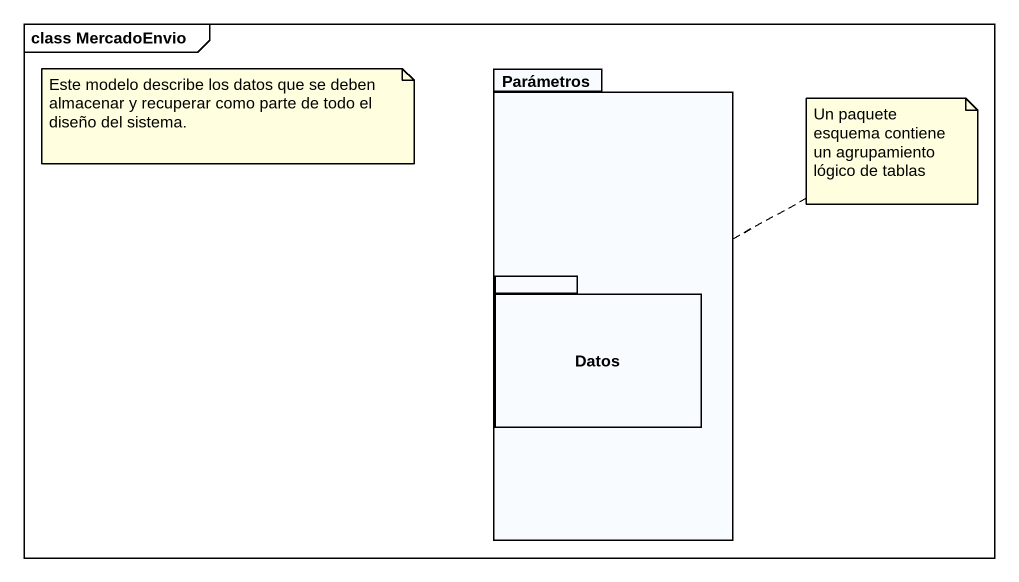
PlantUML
@startuml
mainframe class MercadoEnvio
package Parámetros {
  package Datos {
  }
}
note as N1
  Este modelo describe los datos que se deben almacenar y recuperar como parte de todo el diseño del sistema.
end note
note right of Parámetros : Un paquete esquema contiene un agrupamiento lógico de tablas
@enduml
